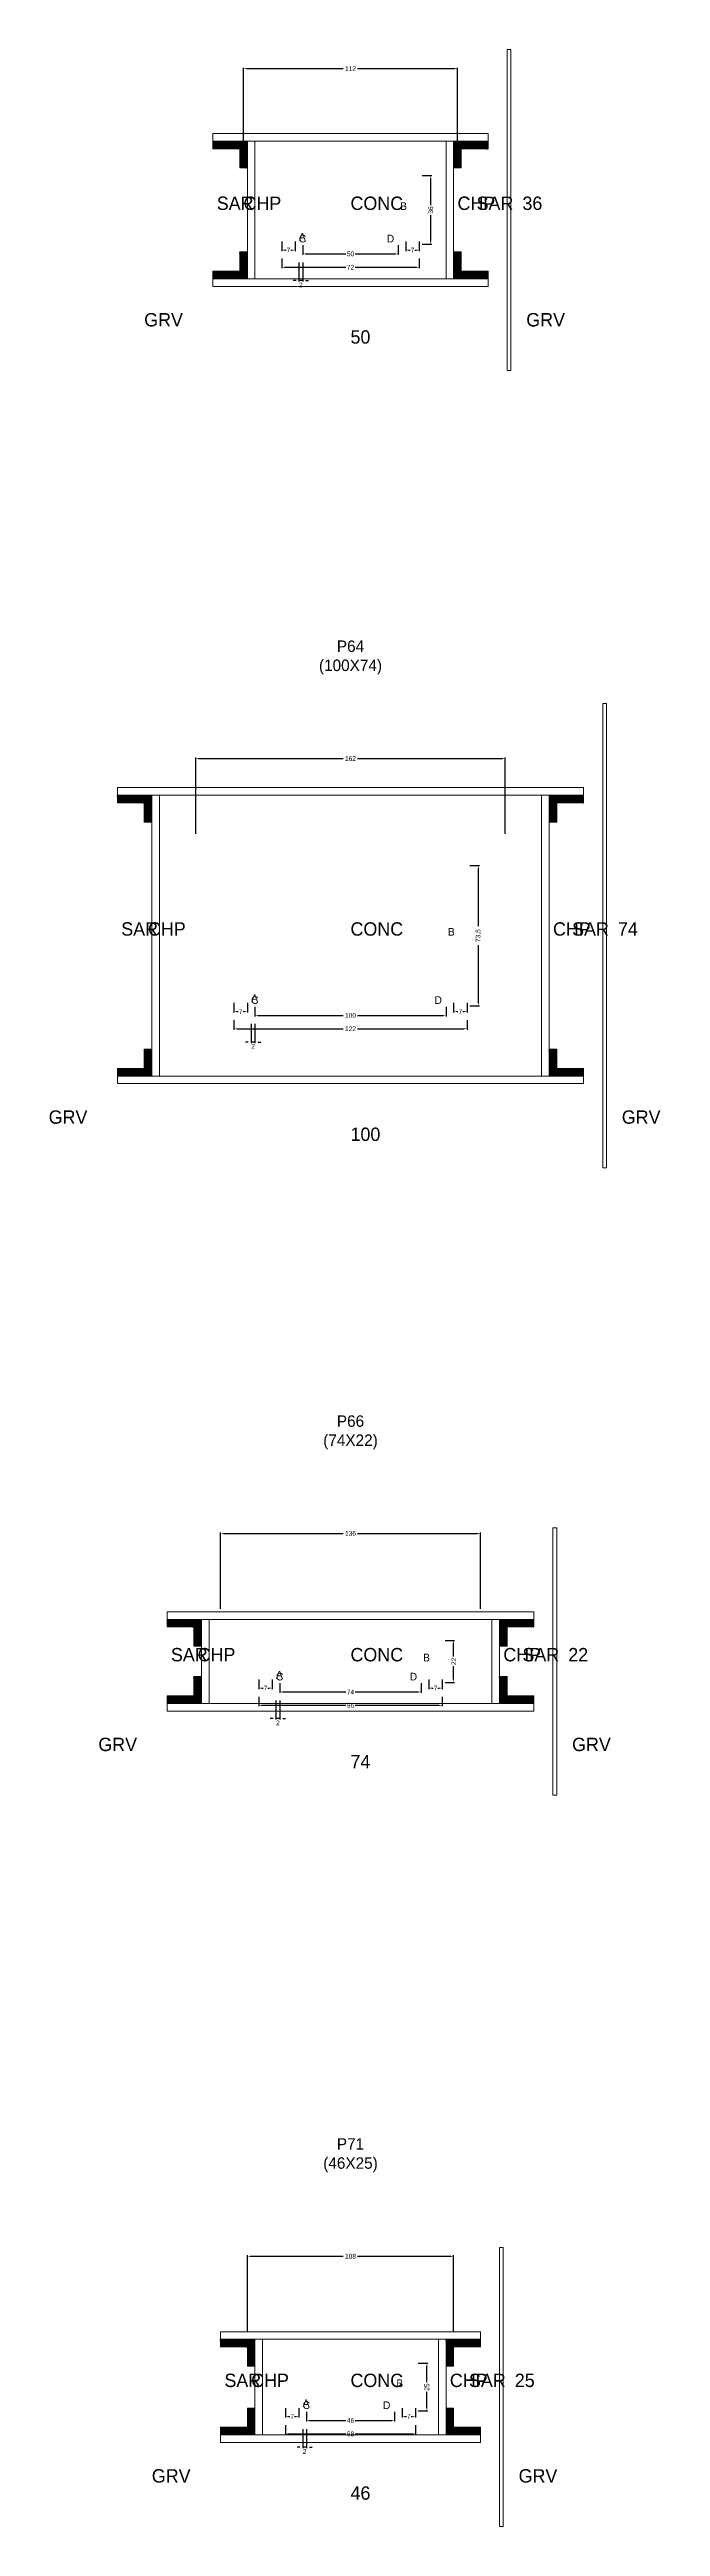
# Model space of a CAD drawing. Header units: centimetres. Extents: x -10500 to 4299, y -11026 to 295.
# Drawn here: x -158 to 162, y -10573 to -9276 of the extents above; entities that cross this region are included whole.
import ezdxf

# ---------------------------------------------------------------- set-up
doc = ezdxf.new("R2010")
doc.units = ezdxf.units.CM
for name, color, linetype in [('COTA', 241, 'Continuous'), ('Hachura', 251, 'Continuous'), ('NOMENCLATURA', 7, 'Continuous'), ('SARRAFO', 251, 'Continuous'), ('Texto Seção', 7, 'Continuous')]:
    doc.layers.add(name, color=color, linetype=linetype)
doc.dimstyles.new('cotax2', dxfattribs={"dimtxt": 2.5, "dimasz": 1.5, "dimexe": 0.5, "dimexo": 0.5, "dimgap": 0.5, "dimtad": 1, "dimcen": 2.5, "dimazin": 3, "dimtfac": 1, "dimtmove": 0, "dimatfit": 3})

# ---------------------------------------------------------------- blocks, each defined once
blk = doc.blocks.new('_CLOSEDFILLED')
at = {"color": 0, "linetype": 'BYBLOCK'}
blk.add_solid([(-1, 0.16), (0, 0), (-1, -0.16)], dxfattribs=at)
blk = doc.blocks.new('*D856')
for p, q in [((-36, -9385.5), (-36, -9390.5)), ((-34.5, -9390), (-2.5, -9390)), ((2.5, -9390), (34.5, -9390)), ((36, -9385.5), (36, -9390.5))]:
    blk.add_line(p, q)
at = {"layer": 'Defpoints'}
for p in [(-36, -9385), (-36, -9390), (36, -9385)]:
    blk.add_point(p, dxfattribs=at)
at = {"layer": 'COTA', "xscale": 1.5, "yscale": 1.5, "rotation": 180}
blk.add_blockref('_CLOSEDFILLED', (-36, -9390), dxfattribs=at)
at = {"layer": 'COTA', "xscale": 1.5, "yscale": 1.5}
blk.add_blockref('_CLOSEDFILLED', (36, -9390), dxfattribs=at)
at = {"layer": 'COTA', "insert": (0, -9390), "char_height": 2.5, "attachment_point": 5}
blk.add_mtext('72', dxfattribs=at)
blk = doc.blocks.new('*D857')
for p, q in [((-25, -9378.5), (-25, -9383.5)), ((-23.5, -9383), (-2.5, -9383)), ((2.5, -9383), (23.5, -9383)), ((25, -9378.5), (25, -9383.5))]:
    blk.add_line(p, q)
at = {"layer": 'Defpoints'}
for p in [(-25, -9378), (-25, -9383), (25, -9378)]:
    blk.add_point(p, dxfattribs=at)
at = {"layer": 'COTA', "xscale": 1.5, "yscale": 1.5, "rotation": 180}
blk.add_blockref('_CLOSEDFILLED', (-25, -9383), dxfattribs=at)
at = {"layer": 'COTA', "xscale": 1.5, "yscale": 1.5}
blk.add_blockref('_CLOSEDFILLED', (25, -9383), dxfattribs=at)
at = {"layer": 'COTA', "insert": (0, -9383), "char_height": 2.5, "attachment_point": 5}
blk.add_mtext('50', dxfattribs=at)
blk = doc.blocks.new('*D858')
for p, q in [((37.5, -9342), (42.5, -9342)), ((42, -9357.5), (42, -9343.5)), ((42, -9376.5), (42, -9362.5)), ((37.5, -9378), (42.5, -9378))]:
    blk.add_line(p, q)
at = {"layer": 'Defpoints'}
for p in [(37, -9342), (37, -9378), (42, -9378)]:
    blk.add_point(p, dxfattribs=at)
at = {"layer": 'COTA', "xscale": 1.5, "yscale": 1.5}
for p, rotation in [((42, -9342), 90), ((42, -9378), 270)]:
    blk.add_blockref('_CLOSEDFILLED', p, dxfattribs=dict(at, rotation=rotation))
at = {"layer": 'COTA', "insert": (42, -9360), "char_height": 2.5, "attachment_point": 5, "rotation": 90}
blk.add_mtext('36', dxfattribs=at)
blk = doc.blocks.new('*D859')
for p, q in [((-36, -9376.5), (-36, -9381.5)), ((-29, -9376.5), (-29, -9381.5)), ((-34.5, -9381), (-33.75, -9381)), ((-31.25, -9381), (-30.5, -9381))]:
    blk.add_line(p, q)
at = {"layer": 'Defpoints'}
for p in [(-36, -9376), (-29, -9376), (-36, -9381)]:
    blk.add_point(p, dxfattribs=at)
at = {"layer": 'COTA', "xscale": 1.5, "yscale": 1.5, "rotation": 180}
blk.add_blockref('_CLOSEDFILLED', (-36, -9381), dxfattribs=at)
at = {"layer": 'COTA', "xscale": 1.5, "yscale": 1.5}
blk.add_blockref('_CLOSEDFILLED', (-29, -9381), dxfattribs=at)
at = {"layer": 'COTA', "insert": (-32.5, -9381), "char_height": 2.5, "attachment_point": 5}
blk.add_mtext('7', dxfattribs=at)
blk = doc.blocks.new('*D860')
for p, q in [((29, -9376.5), (29, -9381.5)), ((36, -9376.5), (36, -9381.5)), ((30.5, -9381), (31.25, -9381)), ((33.75, -9381), (34.5, -9381))]:
    blk.add_line(p, q)
at = {"layer": 'Defpoints'}
for p in [(29, -9376), (36, -9376), (29, -9381)]:
    blk.add_point(p, dxfattribs=at)
at = {"layer": 'COTA', "xscale": 1.5, "yscale": 1.5, "rotation": 180}
blk.add_blockref('_CLOSEDFILLED', (29, -9381), dxfattribs=at)
at = {"layer": 'COTA', "xscale": 1.5, "yscale": 1.5}
blk.add_blockref('_CLOSEDFILLED', (36, -9381), dxfattribs=at)
at = {"layer": 'COTA', "insert": (32.5, -9381), "char_height": 2.5, "attachment_point": 5}
blk.add_mtext('7', dxfattribs=at)
blk = doc.blocks.new('*D861')
for p, q in [((-56, -9325.5), (-56, -9285.5)), ((-54.5, -9286), (-3.75, -9286)), ((3.75, -9286), (54.5, -9286)), ((56, -9325.5), (56, -9285.5))]:
    blk.add_line(p, q)
at = {"layer": 'Defpoints'}
for p in [(-56, -9286), (-56, -9326), (56, -9326)]:
    blk.add_point(p, dxfattribs=at)
at = {"layer": 'COTA', "xscale": 1.5, "yscale": 1.5, "rotation": 180}
blk.add_blockref('_CLOSEDFILLED', (-56, -9286), dxfattribs=at)
at = {"layer": 'COTA', "xscale": 1.5, "yscale": 1.5}
blk.add_blockref('_CLOSEDFILLED', (56, -9286), dxfattribs=at)
at = {"layer": 'COTA', "insert": (0, -9286), "char_height": 2.5, "attachment_point": 5}
blk.add_mtext('112', dxfattribs=at)
blk = doc.blocks.new('*D890')
for p, q in [((-61, -9784.25), (-61, -9789.25)), ((-59.5, -9788.75), (-3.75, -9788.75)), ((3.75, -9788.75), (59.5, -9788.75)), ((61, -9784.25), (61, -9789.25))]:
    blk.add_line(p, q)
at = {"layer": 'Defpoints'}
for p in [(-61, -9783.75), (-61, -9788.75), (61, -9783.75)]:
    blk.add_point(p, dxfattribs=at)
at = {"layer": 'COTA', "xscale": 1.5, "yscale": 1.5, "rotation": 180}
blk.add_blockref('_CLOSEDFILLED', (-61, -9788.75), dxfattribs=at)
at = {"layer": 'COTA', "xscale": 1.5, "yscale": 1.5}
blk.add_blockref('_CLOSEDFILLED', (61, -9788.75), dxfattribs=at)
at = {"layer": 'COTA', "insert": (0, -9788.75), "char_height": 2.5, "attachment_point": 5}
blk.add_mtext('122', dxfattribs=at)
blk = doc.blocks.new('*D891')
for p, q in [((-50, -9777.25), (-50, -9782.25)), ((50, -9777.25), (50, -9782.25)), ((-48.5, -9781.75), (-3.75, -9781.75)), ((3.75, -9781.75), (48.5, -9781.75))]:
    blk.add_line(p, q)
at = {"layer": 'Defpoints'}
for p in [(-50, -9776.75), (50, -9776.75), (-50, -9781.75)]:
    blk.add_point(p, dxfattribs=at)
at = {"layer": 'COTA', "xscale": 1.5, "yscale": 1.5, "rotation": 180}
blk.add_blockref('_CLOSEDFILLED', (-50, -9781.75), dxfattribs=at)
at = {"layer": 'COTA', "xscale": 1.5, "yscale": 1.5}
blk.add_blockref('_CLOSEDFILLED', (50, -9781.75), dxfattribs=at)
at = {"layer": 'COTA', "insert": (0, -9781.75), "char_height": 2.5, "attachment_point": 5}
blk.add_mtext('100', dxfattribs=at)
blk = doc.blocks.new('*D892')
for p, q in [((62.5, -9703.25), (67.5, -9703.25)), ((67, -9735), (67, -9704.75)), ((67, -9775.25), (67, -9745)), ((62.5, -9776.75), (67.5, -9776.75))]:
    blk.add_line(p, q)
at = {"layer": 'Defpoints'}
for p in [(62, -9703.25), (62, -9776.75), (67, -9776.75)]:
    blk.add_point(p, dxfattribs=at)
at = {"layer": 'COTA', "xscale": 1.5, "yscale": 1.5}
for p, rotation in [((67, -9703.25), 90), ((67, -9776.75), 270)]:
    blk.add_blockref('_CLOSEDFILLED', p, dxfattribs=dict(at, rotation=rotation))
at = {"layer": 'COTA', "insert": (67, -9740), "char_height": 2.5, "attachment_point": 5, "rotation": 90}
blk.add_mtext('73,5', dxfattribs=at)
blk = doc.blocks.new('*D893')
for p, q in [((-61, -9775.25), (-61, -9780.25)), ((-54, -9775.25), (-54, -9780.25)), ((-59.5, -9779.75), (-58.75, -9779.75)), ((-56.25, -9779.75), (-55.5, -9779.75))]:
    blk.add_line(p, q)
at = {"layer": 'Defpoints'}
for p in [(-61, -9774.75), (-54, -9774.75), (-61, -9779.75)]:
    blk.add_point(p, dxfattribs=at)
at = {"layer": 'COTA', "xscale": 1.5, "yscale": 1.5, "rotation": 180}
blk.add_blockref('_CLOSEDFILLED', (-61, -9779.75), dxfattribs=at)
at = {"layer": 'COTA', "xscale": 1.5, "yscale": 1.5}
blk.add_blockref('_CLOSEDFILLED', (-54, -9779.75), dxfattribs=at)
at = {"layer": 'COTA', "insert": (-57.5, -9779.75), "char_height": 2.5, "attachment_point": 5}
blk.add_mtext('7', dxfattribs=at)
blk = doc.blocks.new('*D894')
for p, q in [((54, -9775.25), (54, -9780.25)), ((61, -9775.25), (61, -9780.25)), ((55.5, -9779.75), (56.25, -9779.75)), ((58.75, -9779.75), (59.5, -9779.75))]:
    blk.add_line(p, q)
at = {"layer": 'Defpoints'}
for p in [(54, -9774.75), (61, -9774.75), (54, -9779.75)]:
    blk.add_point(p, dxfattribs=at)
at = {"layer": 'COTA', "xscale": 1.5, "yscale": 1.5, "rotation": 180}
blk.add_blockref('_CLOSEDFILLED', (54, -9779.75), dxfattribs=at)
at = {"layer": 'COTA', "xscale": 1.5, "yscale": 1.5}
blk.add_blockref('_CLOSEDFILLED', (61, -9779.75), dxfattribs=at)
at = {"layer": 'COTA', "insert": (57.5, -9779.75), "char_height": 2.5, "attachment_point": 5}
blk.add_mtext('7', dxfattribs=at)
blk = doc.blocks.new('*D895')
for p, q in [((-81, -9686.75), (-81, -9646.75)), ((-79.5, -9647.25), (-3.75, -9647.25)), ((3.75, -9647.25), (79.5, -9647.25)), ((81, -9686.75), (81, -9646.75))]:
    blk.add_line(p, q)
at = {"layer": 'Defpoints'}
for p in [(-81, -9647.25), (-81, -9687.25), (81, -9687.25)]:
    blk.add_point(p, dxfattribs=at)
at = {"layer": 'COTA', "xscale": 1.5, "yscale": 1.5, "rotation": 180}
blk.add_blockref('_CLOSEDFILLED', (-81, -9647.25), dxfattribs=at)
at = {"layer": 'COTA', "xscale": 1.5, "yscale": 1.5}
blk.add_blockref('_CLOSEDFILLED', (81, -9647.25), dxfattribs=at)
at = {"layer": 'COTA', "insert": (0, -9647.25), "char_height": 2.5, "attachment_point": 5}
blk.add_mtext('162', dxfattribs=at)
blk = doc.blocks.new('*D924')
for p, q in [((-48, -10138.5), (-48, -10143.5)), ((48, -10138.5), (48, -10143.5)), ((-46.5, -10143), (-2.5, -10143)), ((2.5, -10143), (46.5, -10143))]:
    blk.add_line(p, q)
at = {"layer": 'Defpoints'}
for p in [(-48, -10138), (48, -10138), (-48, -10143)]:
    blk.add_point(p, dxfattribs=at)
at = {"layer": 'COTA', "xscale": 1.5, "yscale": 1.5, "rotation": 180}
blk.add_blockref('_CLOSEDFILLED', (-48, -10143), dxfattribs=at)
at = {"layer": 'COTA', "xscale": 1.5, "yscale": 1.5}
blk.add_blockref('_CLOSEDFILLED', (48, -10143), dxfattribs=at)
at = {"layer": 'COTA', "insert": (0, -10143), "char_height": 2.5, "attachment_point": 5}
blk.add_mtext('96', dxfattribs=at)
blk = doc.blocks.new('*D925')
for p, q in [((-37, -10131.5), (-37, -10136.5)), ((-35.5, -10136), (-2.5, -10136)), ((2.5, -10136), (35.5, -10136)), ((37, -10131.5), (37, -10136.5))]:
    blk.add_line(p, q)
at = {"layer": 'Defpoints'}
for p in [(-37, -10131), (-37, -10136), (37, -10131)]:
    blk.add_point(p, dxfattribs=at)
at = {"layer": 'COTA', "xscale": 1.5, "yscale": 1.5, "rotation": 180}
blk.add_blockref('_CLOSEDFILLED', (-37, -10136), dxfattribs=at)
at = {"layer": 'COTA', "xscale": 1.5, "yscale": 1.5}
blk.add_blockref('_CLOSEDFILLED', (37, -10136), dxfattribs=at)
at = {"layer": 'COTA', "insert": (0, -10136), "char_height": 2.5, "attachment_point": 5}
blk.add_mtext('74', dxfattribs=at)
blk = doc.blocks.new('*D926')
for p, q in [((49.5, -10109), (54.5, -10109)), ((54, -10117.5), (54, -10110.5)), ((54, -10129.5), (54, -10122.5)), ((49.5, -10131), (54.5, -10131))]:
    blk.add_line(p, q)
at = {"layer": 'Defpoints'}
for p in [(49, -10109), (49, -10131), (54, -10131)]:
    blk.add_point(p, dxfattribs=at)
at = {"layer": 'COTA', "xscale": 1.5, "yscale": 1.5}
for p, rotation in [((54, -10109), 90), ((54, -10131), 270)]:
    blk.add_blockref('_CLOSEDFILLED', p, dxfattribs=dict(at, rotation=rotation))
at = {"layer": 'COTA', "insert": (54, -10120), "char_height": 2.5, "attachment_point": 5, "rotation": 90}
blk.add_mtext('22', dxfattribs=at)
blk = doc.blocks.new('*D927')
for p, q in [((-48, -10129.5), (-48, -10134.5)), ((-41, -10129.5), (-41, -10134.5)), ((-46.5, -10134), (-45.75, -10134)), ((-43.25, -10134), (-42.5, -10134))]:
    blk.add_line(p, q)
at = {"layer": 'Defpoints'}
for p in [(-48, -10129), (-41, -10129), (-48, -10134)]:
    blk.add_point(p, dxfattribs=at)
at = {"layer": 'COTA', "xscale": 1.5, "yscale": 1.5, "rotation": 180}
blk.add_blockref('_CLOSEDFILLED', (-48, -10134), dxfattribs=at)
at = {"layer": 'COTA', "xscale": 1.5, "yscale": 1.5}
blk.add_blockref('_CLOSEDFILLED', (-41, -10134), dxfattribs=at)
at = {"layer": 'COTA', "insert": (-44.5, -10134), "char_height": 2.5, "attachment_point": 5}
blk.add_mtext('7', dxfattribs=at)
blk = doc.blocks.new('*D928')
for p, q in [((41, -10129.5), (41, -10134.5)), ((48, -10129.5), (48, -10134.5)), ((42.5, -10134), (43.25, -10134)), ((45.75, -10134), (46.5, -10134))]:
    blk.add_line(p, q)
at = {"layer": 'Defpoints'}
for p in [(41, -10129), (48, -10129), (41, -10134)]:
    blk.add_point(p, dxfattribs=at)
at = {"layer": 'COTA', "xscale": 1.5, "yscale": 1.5, "rotation": 180}
blk.add_blockref('_CLOSEDFILLED', (41, -10134), dxfattribs=at)
at = {"layer": 'COTA', "xscale": 1.5, "yscale": 1.5}
blk.add_blockref('_CLOSEDFILLED', (48, -10134), dxfattribs=at)
at = {"layer": 'COTA', "insert": (44.5, -10134), "char_height": 2.5, "attachment_point": 5}
blk.add_mtext('7', dxfattribs=at)
blk = doc.blocks.new('*D929')
for p, q in [((-68, -10092.5), (-68, -10052.5)), ((-66.5, -10053), (-3.75, -10053)), ((3.75, -10053), (66.5, -10053)), ((68, -10092.5), (68, -10052.5))]:
    blk.add_line(p, q)
at = {"layer": 'Defpoints'}
for p in [(-68, -10053), (-68, -10093), (68, -10093)]:
    blk.add_point(p, dxfattribs=at)
at = {"layer": 'COTA', "xscale": 1.5, "yscale": 1.5, "rotation": 180}
blk.add_blockref('_CLOSEDFILLED', (-68, -10053), dxfattribs=at)
at = {"layer": 'COTA', "xscale": 1.5, "yscale": 1.5}
blk.add_blockref('_CLOSEDFILLED', (68, -10053), dxfattribs=at)
at = {"layer": 'COTA', "insert": (0, -10053), "char_height": 2.5, "attachment_point": 5}
blk.add_mtext('136', dxfattribs=at)
blk = doc.blocks.new('*D958')
for p, q in [((-34, -10520), (-34, -10525)), ((-32.5, -10524.5), (-2.5, -10524.5)), ((2.5, -10524.5), (32.5, -10524.5)), ((34, -10520), (34, -10525))]:
    blk.add_line(p, q)
at = {"layer": 'Defpoints'}
for p in [(-34, -10519.5), (-34, -10524.5), (34, -10519.5)]:
    blk.add_point(p, dxfattribs=at)
at = {"layer": 'COTA', "xscale": 1.5, "yscale": 1.5, "rotation": 180}
blk.add_blockref('_CLOSEDFILLED', (-34, -10524.5), dxfattribs=at)
at = {"layer": 'COTA', "xscale": 1.5, "yscale": 1.5}
blk.add_blockref('_CLOSEDFILLED', (34, -10524.5), dxfattribs=at)
at = {"layer": 'COTA', "insert": (0, -10524.5), "char_height": 2.5, "attachment_point": 5}
blk.add_mtext('68', dxfattribs=at)
blk = doc.blocks.new('*D959')
for p, q in [((-23, -10513), (-23, -10518)), ((-21.5, -10517.5), (-2.5, -10517.5)), ((2.5, -10517.5), (21.5, -10517.5)), ((23, -10513), (23, -10518))]:
    blk.add_line(p, q)
at = {"layer": 'Defpoints'}
for p in [(-23, -10512.5), (-23, -10517.5), (23, -10512.5)]:
    blk.add_point(p, dxfattribs=at)
at = {"layer": 'COTA', "xscale": 1.5, "yscale": 1.5, "rotation": 180}
blk.add_blockref('_CLOSEDFILLED', (-23, -10517.5), dxfattribs=at)
at = {"layer": 'COTA', "xscale": 1.5, "yscale": 1.5}
blk.add_blockref('_CLOSEDFILLED', (23, -10517.5), dxfattribs=at)
at = {"layer": 'COTA', "insert": (0, -10517.5), "char_height": 2.5, "attachment_point": 5}
blk.add_mtext('46', dxfattribs=at)
blk = doc.blocks.new('*D960')
for p, q in [((35.5, -10487.5), (40.5, -10487.5)), ((40, -10497.5), (40, -10489)), ((40, -10511), (40, -10502.5)), ((35.5, -10512.5), (40.5, -10512.5))]:
    blk.add_line(p, q)
at = {"layer": 'Defpoints'}
for p in [(35, -10487.5), (35, -10512.5), (40, -10512.5)]:
    blk.add_point(p, dxfattribs=at)
at = {"layer": 'COTA', "xscale": 1.5, "yscale": 1.5}
for p, rotation in [((40, -10487.5), 90), ((40, -10512.5), 270)]:
    blk.add_blockref('_CLOSEDFILLED', p, dxfattribs=dict(at, rotation=rotation))
at = {"layer": 'COTA', "insert": (40, -10500), "char_height": 2.5, "attachment_point": 5, "rotation": 90}
blk.add_mtext('25', dxfattribs=at)
blk = doc.blocks.new('*D961')
for p, q in [((-34, -10511), (-34, -10516)), ((-32.5, -10515.5), (-31.75, -10515.5)), ((-29.25, -10515.5), (-28.5, -10515.5)), ((-27, -10511), (-27, -10516))]:
    blk.add_line(p, q)
at = {"layer": 'Defpoints'}
for p in [(-34, -10510.5), (-34, -10515.5), (-27, -10510.5)]:
    blk.add_point(p, dxfattribs=at)
at = {"layer": 'COTA', "xscale": 1.5, "yscale": 1.5, "rotation": 180}
blk.add_blockref('_CLOSEDFILLED', (-34, -10515.5), dxfattribs=at)
at = {"layer": 'COTA', "xscale": 1.5, "yscale": 1.5}
blk.add_blockref('_CLOSEDFILLED', (-27, -10515.5), dxfattribs=at)
at = {"layer": 'COTA', "insert": (-30.5, -10515.5), "char_height": 2.5, "attachment_point": 5}
blk.add_mtext('7', dxfattribs=at)
blk = doc.blocks.new('*D962')
for p, q in [((27, -10511), (27, -10516)), ((28.5, -10515.5), (29.25, -10515.5)), ((31.75, -10515.5), (32.5, -10515.5)), ((34, -10511), (34, -10516))]:
    blk.add_line(p, q)
at = {"layer": 'Defpoints'}
for p in [(27, -10510.5), (27, -10515.5), (34, -10510.5)]:
    blk.add_point(p, dxfattribs=at)
at = {"layer": 'COTA', "xscale": 1.5, "yscale": 1.5, "rotation": 180}
blk.add_blockref('_CLOSEDFILLED', (27, -10515.5), dxfattribs=at)
at = {"layer": 'COTA', "xscale": 1.5, "yscale": 1.5}
blk.add_blockref('_CLOSEDFILLED', (34, -10515.5), dxfattribs=at)
at = {"layer": 'COTA', "insert": (30.5, -10515.5), "char_height": 2.5, "attachment_point": 5}
blk.add_mtext('7', dxfattribs=at)
blk = doc.blocks.new('*D963')
for p, q in [((-54, -10471), (-54, -10431)), ((-52.5, -10431.5), (-3.75, -10431.5)), ((3.75, -10431.5), (52.5, -10431.5)), ((54, -10471), (54, -10431))]:
    blk.add_line(p, q)
at = {"layer": 'Defpoints'}
for p in [(-54, -10431.5), (-54, -10471.5), (54, -10471.5)]:
    blk.add_point(p, dxfattribs=at)
at = {"layer": 'COTA', "xscale": 1.5, "yscale": 1.5, "rotation": 180}
blk.add_blockref('_CLOSEDFILLED', (-54, -10431.5), dxfattribs=at)
at = {"layer": 'COTA', "xscale": 1.5, "yscale": 1.5}
blk.add_blockref('_CLOSEDFILLED', (54, -10431.5), dxfattribs=at)
at = {"layer": 'COTA', "insert": (0, -10431.5), "char_height": 2.5, "attachment_point": 5}
blk.add_mtext('108', dxfattribs=at)

msp = doc.modelspace()

# ---------------------------------------------------------------- hatches: boundary and pattern name
at = {"layer": 'SARRAFO'}
h = msp.add_hatch(dxfattribs=at)
h.set_pattern_fill('SOLID', scale=2)
h.paths.add_polyline_path([(-72, -9328), (-58, -9328), (-58, -9324), (-72, -9324)])
h = msp.add_hatch(dxfattribs=at)
h.set_pattern_fill('SOLID', scale=2)
h.paths.add_polyline_path([(-58, -9338), (-54, -9338), (-54, -9324), (-58, -9324)])
h = msp.add_hatch(dxfattribs=at)
h.set_pattern_fill('SOLID', scale=2)
h.paths.add_polyline_path([(54, -9338), (58, -9338), (58, -9324), (54, -9324)])
h = msp.add_hatch(dxfattribs=at)
h.set_pattern_fill('SOLID', scale=2)
h.paths.add_polyline_path([(58, -9328), (72, -9328), (72, -9324), (58, -9324)])
h = msp.add_hatch(dxfattribs=at)
h.set_pattern_fill('SOLID', scale=2)
h.paths.add_polyline_path([(-58, -9396), (-54, -9396), (-54, -9382), (-58, -9382)])
h = msp.add_hatch(dxfattribs=at)
h.set_pattern_fill('SOLID', scale=2)
h.paths.add_polyline_path([(54, -9396), (58, -9396), (58, -9382), (54, -9382)])
h = msp.add_hatch(dxfattribs=at)
h.set_pattern_fill('SOLID', scale=2)
h.paths.add_polyline_path([(-72, -9396), (-58, -9396), (-58, -9392), (-72, -9392)])
h = msp.add_hatch(dxfattribs=at)
h.set_pattern_fill('SOLID', scale=2)
h.paths.add_polyline_path([(58, -9396), (72, -9396), (72, -9392), (58, -9392)])
h = msp.add_hatch(dxfattribs=at)
h.set_pattern_fill('SOLID', scale=2)
h.paths.add_polyline_path([(-122, -9670.5), (-108, -9670.5), (-108, -9666.5), (-122, -9666.5)])
h = msp.add_hatch(dxfattribs=at)
h.set_pattern_fill('SOLID', scale=2)
h.paths.add_polyline_path([(-108, -9680.5), (-104, -9680.5), (-104, -9666.5), (-108, -9666.5)])
h = msp.add_hatch(dxfattribs=at)
h.set_pattern_fill('SOLID', scale=2)
h.paths.add_polyline_path([(104, -9680.5), (108, -9680.5), (108, -9666.5), (104, -9666.5)])
h = msp.add_hatch(dxfattribs=at)
h.set_pattern_fill('SOLID', scale=2)
h.paths.add_polyline_path([(108, -9670.5), (122, -9670.5), (122, -9666.5), (108, -9666.5)])
h = msp.add_hatch(dxfattribs=at)
h.set_pattern_fill('SOLID', scale=2)
h.paths.add_polyline_path([(-108, -9813.5), (-104, -9813.5), (-104, -9799.5), (-108, -9799.5)])
h = msp.add_hatch(dxfattribs=at)
h.set_pattern_fill('SOLID', scale=2)
h.paths.add_polyline_path([(104, -9813.5), (108, -9813.5), (108, -9799.5), (104, -9799.5)])
h = msp.add_hatch(dxfattribs=at)
h.set_pattern_fill('SOLID', scale=2)
h.paths.add_polyline_path([(-122, -9813.5), (-108, -9813.5), (-108, -9809.5), (-122, -9809.5)])
h = msp.add_hatch(dxfattribs=at)
h.set_pattern_fill('SOLID', scale=2)
h.paths.add_polyline_path([(108, -9813.5), (122, -9813.5), (122, -9809.5), (108, -9809.5)])
h = msp.add_hatch(dxfattribs=at)
h.set_pattern_fill('SOLID', scale=2)
h.paths.add_polyline_path([(-96, -10102), (-82, -10102), (-82, -10098), (-96, -10098)])
h = msp.add_hatch(dxfattribs=at)
h.set_pattern_fill('SOLID', scale=2)
h.paths.add_polyline_path([(-82, -10112), (-78, -10112), (-78, -10098), (-82, -10098)])
h = msp.add_hatch(dxfattribs=at)
h.set_pattern_fill('SOLID', scale=2)
h.paths.add_polyline_path([(78, -10112), (82, -10112), (82, -10098), (78, -10098)])
h = msp.add_hatch(dxfattribs=at)
h.set_pattern_fill('SOLID', scale=2)
h.paths.add_polyline_path([(82, -10102), (96, -10102), (96, -10098), (82, -10098)])
h = msp.add_hatch(dxfattribs=at)
h.set_pattern_fill('SOLID', scale=2)
h.paths.add_polyline_path([(-82, -10142), (-78, -10142), (-78, -10128), (-82, -10128)])
h = msp.add_hatch(dxfattribs=at)
h.set_pattern_fill('SOLID', scale=2)
h.paths.add_polyline_path([(78, -10142), (82, -10142), (82, -10128), (78, -10128)])
h = msp.add_hatch(dxfattribs=at)
h.set_pattern_fill('SOLID', scale=2)
h.paths.add_polyline_path([(-96, -10142), (-82, -10142), (-82, -10138), (-96, -10138)])
h = msp.add_hatch(dxfattribs=at)
h.set_pattern_fill('SOLID', scale=2)
h.paths.add_polyline_path([(82, -10142), (96, -10142), (96, -10138), (82, -10138)])
h = msp.add_hatch(dxfattribs=at)
h.set_pattern_fill('SOLID', scale=2)
h.paths.add_polyline_path([(-68, -10479), (-54, -10479), (-54, -10475), (-68, -10475)])
h = msp.add_hatch(dxfattribs=at)
h.set_pattern_fill('SOLID', scale=2)
h.paths.add_polyline_path([(-54, -10489), (-50, -10489), (-50, -10475), (-54, -10475)])
h = msp.add_hatch(dxfattribs=at)
h.set_pattern_fill('SOLID', scale=2)
h.paths.add_polyline_path([(50, -10489), (54, -10489), (54, -10475), (50, -10475)])
h = msp.add_hatch(dxfattribs=at)
h.set_pattern_fill('SOLID', scale=2)
h.paths.add_polyline_path([(54, -10479), (68, -10479), (68, -10475), (54, -10475)])
h = msp.add_hatch(dxfattribs=at)
h.set_pattern_fill('SOLID', scale=2)
h.paths.add_polyline_path([(-54, -10525), (-50, -10525), (-50, -10511), (-54, -10511)])
h = msp.add_hatch(dxfattribs=at)
h.set_pattern_fill('SOLID', scale=2)
h.paths.add_polyline_path([(50, -10525), (54, -10525), (54, -10511), (50, -10511)])
h = msp.add_hatch(dxfattribs=at)
h.set_pattern_fill('SOLID', scale=2)
h.paths.add_polyline_path([(-68, -10525), (-54, -10525), (-54, -10521), (-68, -10521)])
h = msp.add_hatch(dxfattribs=at)
h.set_pattern_fill('SOLID', scale=2)
h.paths.add_polyline_path([(54, -10525), (68, -10525), (68, -10521), (54, -10521)])

# ---------------------------------------------------------------- linework, layer by layer
at = {"layer": 'Hachura', "lineweight": 13}
for points in [[(82, -9444), (84, -9444), (84, -9276), (82, -9276)], [(132, -9861.5), (134, -9861.5), (134, -9618.5), (132, -9618.5)], [(106, -10190), (108, -10190), (108, -10050), (106, -10050)], [(78, -10573), (80, -10573), (80, -10427), (78, -10427)]]:
    msp.add_lwpolyline(points, close=True, dxfattribs=at)
at = {"layer": 'Hachura', "lineweight": 18}
for points in [[(-72, -9324), (72, -9324), (72, -9320), (-72, -9320)], [(-54, -9396), (-50, -9396), (-50, -9324), (-54, -9324)], [(50, -9396), (54, -9396), (54, -9324), (50, -9324)], [(-72, -9400), (72, -9400), (72, -9396), (-72, -9396)], [(-122, -9666.5), (122, -9666.5), (122, -9662.5), (-122, -9662.5)], [(-104, -9813.5), (-100, -9813.5), (-100, -9666.5), (-104, -9666.5)], [(100, -9813.5), (104, -9813.5), (104, -9666.5), (100, -9666.5)], [(-122, -9817.5), (122, -9817.5), (122, -9813.5), (-122, -9813.5)], [(-96, -10098), (96, -10098), (96, -10094), (-96, -10094)], [(-78, -10142), (-74, -10142), (-74, -10098), (-78, -10098)], [(74, -10142), (78, -10142), (78, -10098), (74, -10098)], [(-96, -10146), (96, -10146), (96, -10142), (-96, -10142)], [(-68, -10475), (68, -10475), (68, -10471), (-68, -10471)], [(-50, -10525), (-46, -10525), (-46, -10475), (-50, -10475)], [(46, -10525), (50, -10525), (50, -10475), (46, -10475)], [(-68, -10529), (68, -10529), (68, -10525), (-68, -10525)]]:
    msp.add_lwpolyline(points, close=True, dxfattribs=at)
at = {"layer": 'SARRAFO', "lineweight": 13}
for points in [[(-72, -9328), (-58, -9328), (-58, -9324), (-72, -9324)], [(-58, -9338), (-54, -9338), (-54, -9324), (-58, -9324)], [(54, -9338), (58, -9338), (58, -9324), (54, -9324)], [(58, -9328), (72, -9328), (72, -9324), (58, -9324)], [(-58, -9396), (-54, -9396), (-54, -9382), (-58, -9382)], [(54, -9396), (58, -9396), (58, -9382), (54, -9382)], [(-72, -9396), (-58, -9396), (-58, -9392), (-72, -9392)], [(58, -9396), (72, -9396), (72, -9392), (58, -9392)], [(-122, -9670.5), (-108, -9670.5), (-108, -9666.5), (-122, -9666.5)], [(-108, -9680.5), (-104, -9680.5), (-104, -9666.5), (-108, -9666.5)], [(104, -9680.5), (108, -9680.5), (108, -9666.5), (104, -9666.5)], [(108, -9670.5), (122, -9670.5), (122, -9666.5), (108, -9666.5)], [(-108, -9813.5), (-104, -9813.5), (-104, -9799.5), (-108, -9799.5)], [(104, -9813.5), (108, -9813.5), (108, -9799.5), (104, -9799.5)], [(-122, -9813.5), (-108, -9813.5), (-108, -9809.5), (-122, -9809.5)], [(108, -9813.5), (122, -9813.5), (122, -9809.5), (108, -9809.5)], [(-96, -10102), (-82, -10102), (-82, -10098), (-96, -10098)], [(-82, -10112), (-78, -10112), (-78, -10098), (-82, -10098)], [(78, -10112), (82, -10112), (82, -10098), (78, -10098)], [(82, -10102), (96, -10102), (96, -10098), (82, -10098)], [(-82, -10142), (-78, -10142), (-78, -10128), (-82, -10128)], [(78, -10142), (82, -10142), (82, -10128), (78, -10128)], [(-96, -10142), (-82, -10142), (-82, -10138), (-96, -10138)], [(82, -10142), (96, -10142), (96, -10138), (82, -10138)], [(-68, -10479), (-54, -10479), (-54, -10475), (-68, -10475)], [(-54, -10489), (-50, -10489), (-50, -10475), (-54, -10475)], [(50, -10489), (54, -10489), (54, -10475), (50, -10475)], [(54, -10479), (68, -10479), (68, -10475), (54, -10475)], [(-54, -10525), (-50, -10525), (-50, -10511), (-54, -10511)], [(50, -10525), (54, -10525), (54, -10511), (50, -10511)], [(-68, -10525), (-54, -10525), (-54, -10521), (-68, -10521)], [(54, -10525), (68, -10525), (68, -10521), (54, -10521)]]:
    msp.add_lwpolyline(points, close=True, dxfattribs=at)

# ---------------------------------------------------------------- texts
at = {"layer": 'NOMENCLATURA'}
for s, p in [('B', (26, -9360)), ('A', (-27, -9376)), ('C', (-27, -9377)), ('D', (19, -9377)), ('B', (51, -9740)), ('A', (-52, -9774.75)), ('C', (-52, -9775.75)), ('D', (44, -9775.75)), ('B', (38, -10120)), ('A', (-39, -10129)), ('C', (-39, -10130)), ('D', (31, -10130)), ('B', (24, -10500)), ('A', (-25, -10510.5)), ('C', (-25, -10511.5)), ('D', (17, -10511.5))]:
    msp.add_text(s, height=4, dxfattribs=at).set_placement(p)
at = {"layer": 'NOMENCLATURA', "char_height": 6, "attachment_point": 8}
for s, insert in [('P64\\P(100X74)', (0, -9603.25)), ('P66\\P(74X22)', (0, -10009)), ('P71\\P(46X25)', (0, -10387.5))]:
    msp.add_mtext(s, dxfattribs=dict(at, insert=insert))
at = {"layer": 'Texto Seção'}
for s, p in [('SAR', (-70, -9360)), ('CHP', (-56, -9360)), ('CONC', (0, -9360)), ('CHP', (56, -9360)), ('SAR', (66, -9360)), ('36', (90, -9360)), ('GRV', (-108, -9421)), ('GRV', (92, -9421)), ('50', (0, -9430)), ('SAR', (-120, -9740)), ('CHP', (-106, -9740)), ('CONC', (0, -9740)), ('CHP', (106, -9740)), ('SAR', (116, -9740)), ('74', (140, -9740)), ('GRV', (-158, -9838.5)), ('100', (0, -9847.5)), ('GRV', (142, -9838.5)), ('SAR', (-94, -10120)), ('CHP', (-80, -10120)), ('CONC', (0, -10120)), ('CHP', (80, -10120)), ('SAR', (90, -10120)), ('22', (114, -10120)), ('GRV', (-132, -10167)), ('GRV', (116, -10167)), ('74', (0, -10176)), ('SAR', (-66, -10500)), ('CHP', (-52, -10500)), ('CONC', (0, -10500)), ('CHP', (52, -10500)), ('SAR', (62, -10500)), ('25', (86, -10500)), ('GRV', (-104, -10550)), ('GRV', (88, -10550)), ('46', (0, -10559))]:
    msp.add_text(s, height=7, dxfattribs=at).set_placement(p)

# ---------------------------------------------------------------- dimensions: what is measured, and where the dimension line sits
at = {"layer": 'COTA'}
for base, p1, p2, picture, middle in [((-56, -9286), (-56, -9326), (56, -9326), '*D861', (0, -9286)), ((-36, -9381), (-36, -9376), (-29, -9376), '*D859', (-32.5, -9381)), ((29, -9381), (29, -9376), (36, -9376), '*D860', (32.5, -9381)), ((-36, -9390), (-36, -9385), (36, -9385), '*D856', (0, -9390)), ((-25, -9383), (-25, -9378), (25, -9378), '*D857', (0, -9383)), ((-81, -9647.25), (-81, -9687.25), (81, -9687.25), '*D895', (0, -9647.25)), ((-61, -9779.75), (-61, -9774.75), (-54, -9774.75), '*D893', (-57.5, -9779.75)), ((-50, -9781.75), (-50, -9776.75), (50, -9776.75), '*D891', (0, -9781.75)), ((54, -9779.75), (54, -9774.75), (61, -9774.75), '*D894', (57.5, -9779.75)), ((-61, -9788.75), (-61, -9783.75), (61, -9783.75), '*D890', (0, -9788.75)), ((-68, -10053), (-68, -10093), (68, -10093), '*D929', (0, -10053)), ((-48, -10134), (-48, -10129), (-41, -10129), '*D927', (-44.5, -10134)), ((41, -10134), (41, -10129), (48, -10129), '*D928', (44.5, -10134)), ((-48, -10143), (-48, -10138), (48, -10138), '*D924', (0, -10143)), ((-37, -10136), (-37, -10131), (37, -10131), '*D925', (0, -10136)), ((-54, -10431.5), (-54, -10471.5), (54, -10471.5), '*D963', (0, -10431.5)), ((-34, -10515.5), (-34, -10510.5), (-27, -10510.5), '*D961', (-30.5, -10515.5)), ((-23, -10517.5), (-23, -10512.5), (23, -10512.5), '*D959', (0, -10517.5)), ((27, -10515.5), (27, -10510.5), (34, -10510.5), '*D962', (30.5, -10515.5)), ((-34, -10524.5), (-34, -10519.5), (34, -10519.5), '*D958', (0, -10524.5))]:
    dim = msp.add_linear_dim(base=base, p1=p1, p2=p2, dimstyle='cotax2', dxfattribs=at)
    dim.commit()
    dim.dimension.update_dxf_attribs({"geometry": picture, "text_midpoint": middle})
for base, p1, p2, picture, middle in [((42, -9378), (37, -9378), (37, -9342), '*D858', (42, -9360)), ((67, -9776.75), (62, -9776.75), (62, -9703.25), '*D892', (67, -9740)), ((54, -10131), (49, -10131), (49, -10109), '*D926', (54, -10120)), ((40, -10512.5), (35, -10512.5), (35, -10487.5), '*D960', (40, -10500))]:
    dim = msp.add_linear_dim(base=base, p1=p1, p2=p2, angle=90, dimstyle='cotax2', dxfattribs=at)
    dim.commit()
    dim.dimension.update_dxf_attribs({"geometry": picture, "text_midpoint": middle})
for base, p1, p2 in [((-25, -9397), (-25, -9387), (-27, -9387)), ((-50, -9795.75), (-50, -9785.75), (-52, -9785.75)), ((-37, -10150), (-37, -10140), (-39, -10140)), ((-23, -10531.5), (-23, -10521.5), (-25, -10521.5))]:
    msp.add_linear_dim(base=base, p1=p1, p2=p2, dimstyle='cotax2', dxfattribs=at).render()

doc.saveas('drawing.dxf')
